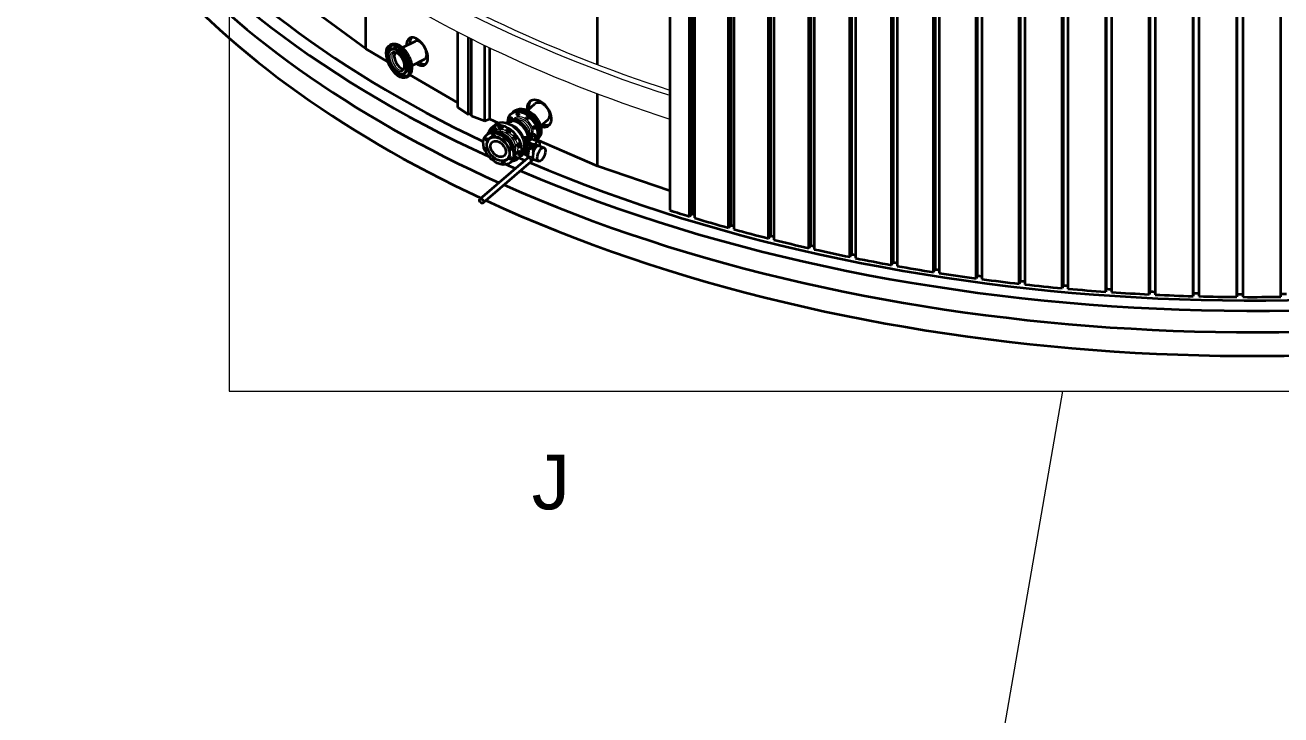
# Model space of a CAD drawing. Header units: millimetres. Extents: x 0 to 42050, y 0 to 29700.
# Drawn here: x 23167 to 26612, y 7529 to 9422 of the extents above; entities that cross this region are included whole.
import ezdxf

# ---------------------------------------------------------------- set-up
doc = ezdxf.new("R2010")
doc.units = ezdxf.units.MM
doc.header["$LTSCALE"] = 50
doc.layers.get('0').update_dxf_attribs({"lineweight": 18})
for name, color, linetype, lineweight in [('Detail Boundary', 7, 'Continuous', 18), ('Visible', 7, 'Continuous', 35), ('Visible Narrow', 7, 'Continuous', 18)]:
    doc.layers.add(name, color=color, linetype=linetype, lineweight=lineweight)
doc.layers.add('P_Cable Ducts (CD)', color=30, linetype='Continuous', lineweight=18, true_color=0xff7f00)
doc.styles.add('Title', font='arial.ttf')

# ---------------------------------------------------------------- blocks, each defined once
blk = doc.blocks.new('2dDetail0')
at = {"layer": 'Detail Boundary', "flags": 128}
blk.add_lwpolyline([(474.534, 168.353), (574.626, 168.353), (574.626, 218.095), (474.534, 218.095), (474.534, 168.353)], dxfattribs=at)
at = {"layer": 'Detail Boundary', "insert": (491.141, 161.828), "char_height": 3, "attachment_point": 7, "style": 'Title'}
blk.add_mtext('J', dxfattribs=at)
blk = doc.blocks.new('2dTransSymbol1')
at = {"layer": 'Detail Boundary'}
blk.add_line((520.266, 168.353), (515.035, 138.197), dxfattribs=at)

msp = doc.modelspace()

# ---------------------------------------------------------------- linework, layer by layer
at = {"layer": 'P_Cable Ducts (CD)', "color": 9, "true_color": 0xc0c0c0}
for centre, major_axis, end_param in [((26536.67, 10883.48), (3281.2, 0), 4.2027737), ((26536.67, 10883.48), (3260, 0), 4.1991357), ((26536.67, 10818.16), (3281.2, 0), 4.2027737)]:
    msp.add_ellipse(centre, major_axis=major_axis, ratio=0.5773503, start_param=3.8397244, end_param=end_param, dxfattribs=at)
at = {"layer": 'Visible', "color": 9, "true_color": 0xc0c0c0}
for p, q in [((24996.08, 10820.16), (24996.08, 8904.65)), ((24989.57, 8897.5), (24989.57, 10813)), ((25003.74, 10808.71), (25003.74, 8893.2)), ((25103.06, 10788.97), (25103.06, 8873.47)), ((25097.01, 8866.18), (25097.01, 10781.68)), ((25111.44, 10777.69), (25111.44, 8862.19)), ((25206.34, 8837.13), (25206.34, 10752.64)), ((25211.93, 10760.05), (25211.93, 8844.55)), ((25221.01, 10748.95), (25221.01, 8833.45)), ((25317.43, 8810.4), (25317.43, 10725.9)), ((25322.55, 10733.42), (25322.55, 8817.92)), ((25332.33, 10722.52), (25332.33, 8807.02)), ((25430.13, 8786.01), (25430.13, 10701.51)), ((25434.78, 10709.14), (25434.78, 8793.64)), ((25445.23, 10698.45), (25445.23, 8782.95)), ((25548.45, 10687.22), (25548.45, 8771.72)), ((25544.29, 8764.01), (25544.29, 10679.51)), ((25559.57, 10676.76), (25559.57, 8761.26)), ((25659.76, 8744.41), (25659.76, 10659.91)), ((25663.43, 10667.71), (25663.43, 8752.2)), ((25675.2, 10657.48), (25675.2, 8741.98)), ((25779.56, 10650.61), (25779.56, 8735.11)), ((25776.38, 8727.24), (25776.38, 10642.74)), ((25791.96, 10640.64), (25791.96, 8725.14)), ((25894.01, 8712.53), (25894.01, 10628.03)), ((25896.69, 10635.96), (25896.69, 8720.46)), ((25909.71, 10626.26), (25909.71, 8710.76)), ((26012.48, 8700.29), (26012.48, 10615.79)), ((26014.66, 10623.78), (26014.66, 8708.28)), ((26028.29, 10614.35), (26028.29, 8698.85)), ((26133.33, 10614.07), (26133.33, 8698.57)), ((26131.65, 8690.55), (26131.65, 10606.05)), ((26147.53, 10604.94), (26147.53, 8689.44)), ((26251.35, 8683.31), (26251.35, 10598.81)), ((26252.52, 10606.87), (26252.52, 8691.37)), ((26267.29, 10598.04), (26267.29, 8682.54)), ((26371.42, 8678.59), (26371.42, 10594.09)), ((26372.09, 10602.16), (26372.09, 8686.66)), ((26387.41, 10593.65), (26387.41, 8678.15)), ((26491.72, 8676.38), (26491.72, 10591.88)), ((26491.87, 10599.97), (26491.87, 8684.46)), ((26507.72, 10591.78), (26507.72, 8676.28)), ((26612.07, 8676.7), (26612.07, 10592.2)), ((24737.79, 9313.81), (24737.79, 9897.1)), ((24935.97, 9828.68), (24935.97, 8914.2)), ((24102.15, 9356.92), (24102.15, 9548.08)), ((24102.15, 9356.92), (23914, 9496.11)), ((24354.54, 9196.01), (24354.54, 9403.41)), ((24383.8, 9176.74), (24383.8, 9388.55)), ((24391.62, 9172.78), (24391.62, 9384.63)), ((24162.6, 9321.44), (24102.15, 9356.92)), ((24428.52, 9158.55), (24428.52, 9366.5)), ((24441.99, 9163.91), (24441.99, 9360.02)), ((24354.54, 9208.78), (24222.88, 9286.06)), ((24737.79, 9035.08), (24737.79, 9233.83)), ((24383.8, 9176.74), (24354.54, 9196.01)), ((24391.62, 9180.02), (24383.8, 9176.74)), ((24428.52, 9158.55), (24391.62, 9172.78)), ((24441.99, 9163.91), (24428.52, 9158.55)), ((24465.64, 9153.61), (24441.99, 9163.91)), ((24737.79, 9035.08), (24570.86, 9107.78)), ((24935.97, 8967.77), (24737.79, 9035.08)), ((24996.08, 8904.65), (24989.57, 8897.5)), ((25103.06, 8873.47), (25097.01, 8866.18)), ((25211.93, 8844.55), (25206.34, 8837.13)), ((25322.55, 8817.92), (25317.43, 8810.4)), ((25434.78, 8793.64), (25430.13, 8786.01)), ((25548.45, 8771.72), (25544.29, 8764.01)), ((25663.43, 8752.2), (25659.76, 8744.41)), ((25779.56, 8735.11), (25776.38, 8727.24)), ((25896.69, 8720.46), (25894.01, 8712.53)), ((26014.66, 8708.28), (26012.48, 8700.29)), ((26133.33, 8698.57), (26131.65, 8690.55)), ((26252.52, 8691.37), (26251.35, 8683.31)), ((26372.09, 8686.66), (26371.42, 8678.59)), ((26491.87, 8684.46), (26491.72, 8676.38))]:
    msp.add_line(p, q, dxfattribs=at)
at = {"layer": 'Visible'}
for p, q in [((24202.48, 9360.57), (24237.93, 9378.52)), ((24168.42, 9368.05), (24170.83, 9369.27)), ((24171.32, 9355.62), (24172.22, 9356.08)), ((24227.72, 9310.71), (24263.18, 9328.67)), ((24205.29, 9288.53), (24206.19, 9288.99)), ((24213.59, 9278.84), (24216, 9280.05)), ((24545.1, 9188.47), (24565.45, 9206.05)), ((24503.91, 9182.03), (24499.69, 9178.39)), ((24506.58, 9184.34), (24508.36, 9185.87)), ((24455.55, 9148.17), (24446.88, 9140.68)), ((24449.93, 9142.16), (24447.89, 9140.4)), ((24447.89, 9140.4), (24451.88, 9141.12)), ((24447.89, 9135.87), (24447.89, 9140.4)), ((24451.88, 9132.07), (24447.89, 9135.87)), ((24449.93, 9142.16), (24453.92, 9142.89)), ((24453.92, 9142.89), (24451.88, 9141.12)), ((24451.88, 9141.12), (24455.87, 9137.32)), ((24455.87, 9132.79), (24451.88, 9132.07)), ((24453.92, 9142.89), (24457.91, 9139.09)), ((24457.91, 9139.09), (24455.87, 9137.32)), ((24455.87, 9137.32), (24455.87, 9132.79)), ((24457.91, 9134.56), (24455.87, 9132.79)), ((24457.91, 9139.09), (24457.91, 9134.56)), ((24465.91, 9141.75), (24468.21, 9144.78)), ((24465.91, 9141.75), (24468.21, 9136.94)), ((24470.25, 9146.55), (24468.21, 9144.78)), ((24468.21, 9144.78), (24472.82, 9143)), ((24472.82, 9135.16), (24468.21, 9136.94)), ((24470.25, 9146.55), (24474.86, 9144.77)), ((24474.86, 9144.77), (24472.82, 9143)), ((24472.82, 9143), (24475.12, 9138.19)), ((24475.12, 9138.19), (24472.82, 9135.16)), ((24474.86, 9136.93), (24472.82, 9135.16)), ((24474.86, 9144.77), (24477.17, 9139.96)), ((24477.17, 9139.96), (24474.86, 9136.93)), ((24477.17, 9139.96), (24475.12, 9138.19)), ((24490.09, 9137.24), (24488.04, 9135.47)), ((24488.04, 9135.47), (24492.03, 9136.2)), ((24488.04, 9130.95), (24488.04, 9135.47)), ((24488.04, 9130.95), (24492.03, 9127.15)), ((24490.09, 9137.24), (24494.08, 9137.96)), ((24494.08, 9137.96), (24492.03, 9136.2)), ((24492.03, 9136.2), (24496.03, 9132.39)), ((24494.08, 9137.96), (24498.07, 9134.16)), ((24498.07, 9134.16), (24496.03, 9132.39)), ((24496.03, 9132.39), (24496.03, 9127.87)), ((24498.07, 9129.64), (24496.03, 9127.87)), ((24498.07, 9134.16), (24498.07, 9129.64)), ((24581.63, 9146.19), (24601.98, 9163.77)), ((24433.03, 9120.78), (24437.25, 9124.43)), ((24434.28, 9097.36), (24434.38, 9098.21)), ((24436.51, 9124.22), (24438.81, 9127.25)), ((24436.66, 9123.91), (24436.51, 9124.22)), ((24440.86, 9129.02), (24438.81, 9127.25)), ((24438.81, 9127.25), (24440.32, 9126.67)), ((24440.86, 9129.02), (24443.13, 9128.14)), ((24496.03, 9127.87), (24492.03, 9127.15)), ((24508.37, 9118.72), (24506.06, 9115.69)), ((24506.06, 9115.69), (24508.37, 9110.89)), ((24510.41, 9120.49), (24508.37, 9118.72)), ((24508.37, 9118.72), (24512.98, 9116.95)), ((24512.98, 9109.11), (24508.37, 9110.89)), ((24510.41, 9120.49), (24515.02, 9118.71)), ((24515.02, 9118.71), (24512.98, 9116.95)), ((24512.98, 9116.95), (24515.28, 9112.14)), ((24515.28, 9112.14), (24512.98, 9109.11)), ((24515.02, 9110.87), (24512.98, 9109.11)), ((24515.02, 9118.71), (24517.32, 9113.9)), ((24517.32, 9113.9), (24515.02, 9110.87)), ((24517.32, 9113.9), (24515.28, 9112.14)), ((24519.48, 9097.03), (24517.44, 9095.27)), ((24521.43, 9095.99), (24517.44, 9095.27)), ((24517.44, 9095.27), (24517.44, 9090.74)), ((24519.48, 9097.03), (24523.48, 9097.76)), ((24523.48, 9097.76), (24521.43, 9095.99)), ((24521.43, 9095.99), (24525.42, 9092.19)), ((24523.48, 9097.76), (24527.47, 9093.95)), ((24540.84, 9115.06), (24548.6, 9112.06)), ((24543.38, 9095.88), (24561.01, 9089.08)), ((24545.69, 9101.85), (24563.53, 9094.97)), ((24559.55, 9109.34), (24576.18, 9102.93)), ((24564.44, 9097.09), (24560.51, 9087.92)), ((24565.21, 9121.71), (24560.72, 9123.45)), ((24566.1, 9096.44), (24562.17, 9087.28)), ((24564.44, 9097.09), (24566.1, 9096.44)), ((24574.59, 9091.31), (24566.1, 9096.44)), ((24569.3, 9106.37), (24568.67, 9105.82)), ((24571.96, 9108.67), (24573.74, 9110.21)), ((24510.12, 9060.61), (24510.67, 9060.71)), ((24510.52, 9062.08), (24512.72, 9062.47)), ((24512.72, 9062.47), (24510.67, 9060.71)), ((24514.66, 9056.9), (24510.67, 9060.71)), ((24512.72, 9062.47), (24516.71, 9058.67)), ((24516.82, 9072.11), (24519.13, 9075.14)), ((24516.82, 9072.11), (24519.13, 9067.3)), ((24521.43, 9086.94), (24517.44, 9090.74)), ((24521.17, 9076.91), (24519.13, 9075.14)), ((24523.74, 9073.36), (24519.13, 9075.14)), ((24523.74, 9065.52), (24519.13, 9067.3)), ((24528.78, 9063.43), (24520.11, 9055.94)), ((24521.17, 9076.91), (24525.78, 9075.13)), ((24525.42, 9087.66), (24521.43, 9086.94)), ((24525.78, 9075.13), (24523.74, 9073.36)), ((24523.74, 9073.36), (24526.04, 9068.55)), ((24526.04, 9068.55), (24523.74, 9065.52)), ((24525.78, 9067.29), (24523.74, 9065.52)), ((24527.47, 9093.95), (24525.42, 9092.19)), ((24525.42, 9092.19), (24525.42, 9087.66)), ((24527.47, 9089.43), (24525.42, 9087.66)), ((24525.78, 9075.13), (24528.08, 9070.32)), ((24528.08, 9070.32), (24525.78, 9067.29)), ((24528.08, 9070.32), (24526.04, 9068.55)), ((24527.47, 9093.95), (24527.47, 9089.43)), ((24541.66, 9065.24), (24537.17, 9066.98)), ((24547.8, 9076.95), (24545.57, 9057.25)), ((24547.32, 9077.62), (24547.87, 9077.4)), ((24547.8, 9076.95), (24547.8, 9076.95)), ((24547.88, 9077.4), (24547.88, 9077.4)), ((24552.19, 9088.55), (24553.74, 9090.71)), ((24554.08, 9090.58), (24553.74, 9090.71)), ((24560.58, 9088.08), (24554.08, 9090.58)), ((24560.79, 9070.77), (24559.02, 9055.15)), ((24560.18, 9085.47), (24559.5, 9085.73)), ((24560.51, 9087.92), (24566.3, 9084.41)), ((24560.51, 9087.92), (24562.17, 9087.28)), ((24561.74, 9079.19), (24561.18, 9074.26)), ((24562.17, 9087.28), (24566.48, 9084.67)), ((24577.42, 9091.18), (24590.56, 9086.11)), ((24545.59, 9057.27), (24415.15, 8944.55)), ((24554.48, 9046.98), (24424.04, 8934.26)), ((24475.42, 9049.75), (24476.28, 9049.72)), ((24498.41, 9045.11), (24502.63, 9048.76)), ((24510.67, 9051.65), (24507.53, 9054.65)), ((24514.66, 9052.38), (24510.67, 9051.65)), ((24516.71, 9058.67), (24514.66, 9056.9)), ((24514.66, 9056.9), (24514.66, 9052.38)), ((24516.71, 9054.14), (24514.66, 9052.38)), ((24516.71, 9058.67), (24516.71, 9054.14)), ((24563, 9053.78), (24576.14, 9048.71))]:
    msp.add_line(p, q, dxfattribs=at)
at = {"layer": 'Visible', "color": 9, "true_color": 0xc0c0c0}
for centre, major_axis, ratio, start_param, end_param in [((26536.67, 10583.01), (-3368, 0), 0.5773503, 6.1038736, 7.1817774), ((26536.67, 10583.01), (3368, 0), 0.5773503, 4.0728322, 6.4624967), ((26536.67, 10589.54), (-3330.76, 0), 0.5773503, 6.1828266, 7.1670169), ((26536.67, 10589.54), (3330.76, 0), 0.5773503, 4.0741561, 6.3835435), ((26536.67, 10524.23), (-3368, 0), 0.5773503, 0, 0.9092669), ((26536.67, 10524.23), (-3368, 0), 0.5773503, 0, 0.9092669), ((26536.67, 10524.23), (3368, 0), 0.5773503, 4.0560073, 6.2831853), ((26536.67, 10524.23), (3368, 0), 0.5773503, 4.0560073, 6.2831853), ((26536.67, 10458.91), (-3368, 0), 0.5773503, 0, 0.8905422), ((26536.67, 10458.91), (3368, 0), 0.5773503, 4.0372903, 6.2831853), ((24242.63, 9349.58), (-20.81, 36.52), 0.572595, 2.2704064, 7.0979664), ((24577.86, 9179.85), (-25.61, 33.34), 0.6516697, 2.4037874, 7.1522362), ((26536.67, 10583.01), (3368, 0), 0.5773503, 4.0583446, 4.0676898), ((26536.67, 10589.54), (3330.76, 0), 0.5773503, 4.0629709, 4.0689565), ((26536.67, 10589.54), (3314, 0), 0.5773503, 4.2082964, 4.2266774), ((26536.67, 10589.54), (3300, 0), 0.5773503, 4.2266671, 4.2292907), ((26536.67, 10589.54), (3314, 0), 0.5773503, 4.2315054, 4.2629964), ((26536.67, 10589.54), (3300, 0), 0.5773503, 4.2629861, 4.2658024), ((26536.67, 10589.54), (3314, 0), 0.5773503, 4.2678244, 4.2993154), ((26536.67, 10589.54), (3300, 0), 0.5773503, 4.2993051, 4.3023076), ((26536.67, 10589.54), (3314, 0), 0.5773503, 4.3041434, 4.3356343), ((26536.67, 10589.54), (3300, 0), 0.5773503, 4.3356241, 4.3388069), ((26536.67, 10589.54), (3314, 0), 0.5773503, 4.3404624, 4.3719533), ((26536.67, 10589.54), (3300, 0), 0.5773503, 4.3719431, 4.3753012), ((26536.67, 10589.54), (3314, 0), 0.5773503, 4.3767813, 4.4082723), ((26536.67, 10589.54), (3300, 0), 0.5773503, 4.4082621, 4.411791), ((26536.67, 10589.54), (3314, 0), 0.5773503, 4.4131003, 4.4445913), ((26536.67, 10589.54), (3300, 0), 0.5773503, 4.4445811, 4.4482771), ((26536.67, 10589.54), (3314, 0), 0.5773503, 4.4494193, 4.4809103), ((26536.67, 10589.54), (3300, 0), 0.5773503, 4.4809001, 4.4847598), ((26536.67, 10589.54), (3314, 0), 0.5773503, 4.4857383, 4.5172293), ((26536.67, 10589.54), (3300, 0), 0.5773503, 4.5172191, 4.5212399), ((26536.67, 10589.54), (3314, 0), 0.5773503, 4.5220573, 4.5535483), ((26536.67, 10589.54), (3300, 0), 0.5773503, 4.553538, 4.5577177), ((26536.67, 10589.54), (3314, 0), 0.5773503, 4.5583763, 4.5898673), ((26536.67, 10589.54), (3300, 0), 0.5773503, 4.589857, 4.5941936), ((26536.67, 10589.54), (3314, 0), 0.5773503, 4.5946953, 4.6261863), ((26536.67, 10589.54), (3300, 0), 0.5773503, 4.626176, 4.6306683), ((26536.67, 10589.54), (3314, 0), 0.5773503, 4.6310143, 4.6625053), ((26536.67, 10589.54), (3300, 0), 0.5773503, 4.662495, 4.667142), ((26536.67, 10589.54), (3300, 0), 0.5773503, 4.698814, 4.7036152), ((26536.67, 10589.54), (3300, 0), 0.5773503, 4.7352398, 4.7399815), ((26536.67, 10589.54), (3314, 0), 0.5773503, 4.6673333, 4.6988242), ((26536.67, 10589.54), (3314, 0), 0.5773503, 4.7036523, 4.7351432)]:
    msp.add_ellipse(centre, major_axis=major_axis, ratio=ratio, start_param=start_param, end_param=end_param, dxfattribs=at)
at = {"layer": 'Visible'}
for centre, major_axis, ratio in [((24191.01, 9323.44), (22.59, -44.61), 0.5383471), ((24191.01, 9323.44), (21.5, -42.47), 0.5383471), ((24188.3, 9322.07), (-16.98, 33.55), 0.5383471), ((24500.12, 9166.12), (-2.35, 2.72), 0.6789072), ((24519.02, 9177.39), (2.35, -2.72), 0.6789072), ((24545.75, 9167.08), (2.35, -2.72), 0.6789072), ((24465.72, 9082.95), (-32.69, 37.83), 0.6789072), ((24564.65, 9141.23), (2.35, -2.72), 0.6789072), ((24433.45, 9108.52), (-2.35, 2.72), 0.6789072), ((24465.05, 9082.37), (24.32, -28.15), 0.6789072), ((24465.05, 9082.37), (16.35, -18.92), 0.6789072), ((24452.35, 9119.78), (-2.35, 2.72), 0.6789072), ((24479.08, 9109.47), (-2.35, 2.72), 0.6789072), ((24433.45, 9082.27), (2.35, -2.72), 0.6789072), ((24497.98, 9083.62), (-2.35, 2.72), 0.6789072), ((24497.98, 9057.38), (2.35, -2.72), 0.6789072), ((24583.35, 9067.41), (-7.21, -18.7), 0.4535987), ((24479.08, 9046.11), (2.35, -2.72), 0.6789072), ((24419.59, 8939.4), (-4.45, 5.15), 0.6789072)]:
    msp.add_ellipse(centre, major_axis=major_axis, ratio=ratio, dxfattribs=at)
for centre, major_axis, ratio, start_param, end_param in [((24250.56, 9353.59), (-18.97, 37.47), 0.5383471, 0.2209985, 0.8429837), ((24250.56, 9353.59), (-12.62, 24.93), 0.5383471, 3.1415927, 6.2831853), ((24169.64, 9355.54), (-1.58, 3.12), 0.5383471, 0.8569795, 1.9198635), ((24169.64, 9355.54), (-1.58, 3.12), 0.5383471, 4.5133468, 6.2729165), ((24171.44, 9356.46), (1.58, -3.12), 0.5383471, 3.9985721, 4.9359188), ((24189.2, 9322.53), (-16.98, 33.55), 0.5383471, 3.1415927, 6.2831853), ((24197.63, 9326.79), (12.15, -24), 0.5383471, 3.434678, 5.9900999), ((24184.62, 9364.24), (1.58, -3.12), 0.5383471, 3.6776252, 7.8050799), ((24186.43, 9365.15), (1.58, -3.12), 0.5383471, 4.2226024, 5.7166579), ((24205.82, 9350.28), (-1.58, 3.12), 0.5383471, 1.1805184, 2.6639574), ((24220.8, 9321.86), (-1.58, 3.12), 0.5383471, 0.600579, 1.9404751), ((24250.56, 9353.59), (18.97, -37.47), 0.5383471, 5.4402016, 6.1216863), ((24205.82, 9286.92), (-1.58, 3.12), 0.5383471, 1.018477, 2.3459257), ((24207.62, 9287.83), (1.58, -3.12), 0.5383471, 4.212594, 5.4875183), ((24205.82, 9286.92), (1.58, -3.12), 0.5383471, 0.0715813, 2.072809), ((24220.8, 9295.61), (-1.58, 3.12), 0.5383471, 4.962441, 8.7976437), ((24222.61, 9296.52), (1.58, -3.12), 0.5383471, 3.7081201, 5.0760164), ((24583.72, 9184.91), (-27.46, 31.78), 0.6789072, 0.113886, 0.8429837), ((24583.72, 9184.91), (-18.27, 21.14), 0.6789072, 3.1415927, 6.2831853), ((24532.38, 9140.55), (-32.69, 37.83), 0.6789072, 3.274849, 6.9583872), ((24536.61, 9144.2), (-32.69, 37.83), 0.6789072, 3.1415927, 6.2831853), ((24539.27, 9146.51), (-32.69, 37.83), 0.6789072, 3.0896583, 6.3351197), ((24539.27, 9146.51), (31.12, -36.02), 0.6789072, 0.4328467, 2.708746), ((24547.66, 9181.06), (-2.29, 2.65), 0.6789072, 0.4214618, 1.0739904), ((24548.99, 9182.21), (2.29, -2.65), 0.6789072, 4.2474285, 5.9033226), ((24547.66, 9181.06), (2.29, -2.65), 0.6789072, 6.025016, 6.7645224), ((24469.94, 9086.59), (-32.69, 37.83), 0.6789072, 3.1415927, 6.2831853), ((24483.5, 9098.31), (36.61, -42.37), 0.6789072, 5.8155212, 9.8540813), ((24492.16, 9105.8), (-36.61, 42.37), 0.6789072, 4.1042234, 6.2831853), ((24570.52, 9158.65), (-2.29, 2.65), 0.6789072, 6.1576455, 7.075644), ((24571.86, 9159.8), (2.29, -2.65), 0.6789072, 3.8599879, 5.1146578), ((24570.52, 9158.65), (2.29, -2.65), 0.6789072, 5.0624853, 5.9343876), ((24576.91, 9130.7), (2.29, -2.65), 0.6789072, 1.5086955, 1.8878063), ((24583.72, 9184.91), (27.46, -31.78), 0.6789072, 5.4402016, 6.1196214), ((24465.72, 9082.95), (24.78, -28.67), 0.6789072, 5.7200355, 9.9879278), ((24540.05, 9100.6), (2.88, 7.46), 0.4535987, 0.3320758, 2.648186), ((24544.54, 9098.87), (2.88, 7.46), 0.4535987, 0.3320758, 2.648186), ((24548.95, 9141.75), (-12.96, -33.59), 0.4535987, 0.3320758, 1.0773897), ((24544.54, 9098.87), (-1.15, -2.99), 0.4535987, 3.1415927, 6.2831853), ((24553.44, 9093.48), (-6.12, -15.86), 0.4535987, 4.7933272, 6.2831853), ((24553.44, 9140.02), (-12.96, -33.59), 0.4535987, 0.3320758, 1.0773897), ((24553.44, 9093.48), (6.12, 15.86), 0.4535987, 0, 1.2706911), ((24557.85, 9115.98), (2.88, 7.46), 0.4535987, 0, 1.0773897), ((24562.34, 9114.25), (2.88, 7.46), 0.4535987, 5.0444648, 7.360575), ((24585.1, 9120.84), (-12.96, -33.59), 0.4535987, 5.0444648, 5.2989607), ((24564.65, 9114.98), (2.35, -2.72), 0.6789072, 5.7712688, 7.7882165), ((24570.07, 9087.06), (6.12, 15.86), 0.4535987, 5.1037261, 7.4097805), ((24578.24, 9131.85), (2.29, -2.65), 0.6789072, 5.3550847, 5.5631608), ((24576.91, 9130.7), (2.29, -2.65), 0.6789072, 5.830394, 6.0365608), ((24492.16, 9105.8), (36.61, -42.37), 0.6789072, 0, 0.3164566), ((24540.05, 9074.44), (-2.88, -7.46), 0.4535987, 5.0444648, 6.2831853), ((24517.28, 9067.85), (-12.96, -33.59), 0.4535987, 1.9028722, 2.648186), ((24544.54, 9072.71), (-2.88, -7.46), 0.4535987, 5.0444648, 7.360575), ((24521.77, 9066.12), (12.96, 33.59), 0.4535987, 5.0444648, 5.7897787), ((24553.44, 9046.94), (-12.96, -33.59), 0.4535987, 4.1786628, 4.2189823), ((24554.6, 9076.54), (6.76, -0.77), 0.8147502, 2.384776, 2.4730536), ((24553.37, 9065.72), (0.57, 18.16), 0.3665778, 5.7937273, 6.8772651), ((24554.6, 9076.54), (6.76, -0.77), 0.8147502, 1.2082317, 1.3012292), ((24554.6, 9076.54), (6.76, -0.77), 0.8147502, 1.1477084, 1.2082317), ((24554.22, 9073.2), (6.94, 8.19), 0.3639181, 5.7855166, 6.933225), ((24560.18, 9085.12), (0.243, -0.331), 0.6854637, 0.9323229, 2.3210297), ((24570.21, 9072.48), (-7.21, -18.7), 0.4535987, 4.1881812, 4.8562307), ((24570.07, 9087.06), (-6.12, -15.86), 0.4535987, 4.8857254, 4.8955768), ((24570.21, 9072.48), (7.21, 18.7), 0.4535987, 0.3007365, 1.0465886), ((24570.21, 9072.48), (7.21, 18.7), 0.4535987, 0, 0.3007365), ((24452.35, 9056.42), (2.35, -2.72), 0.6789072, 2.00896, 7.9794733), ((24550.03, 9052.12), (-4.45, 5.15), 0.6789072, 5.378265, 6.2831853), ((24550.03, 9052.12), (4.45, -5.15), 0.6789072, 0, 2.2366723), ((24552.26, 9055.92), (6.76, -0.77), 0.8147502, 6.2831672, 6.2831853), ((24570.21, 9072.48), (-7.21, -18.7), 0.4535987, 5.6768685, 6.2831853)]:
    msp.add_ellipse(centre, major_axis=major_axis, ratio=ratio, start_param=start_param, end_param=end_param, dxfattribs=at)
for points, knots in [([(24170.83, 9369.27), (24173.42, 9370.58), (24176.32, 9371.24), (24182.56, 9371.28), (24185.91, 9370.55), (24192.98, 9367.69), (24196.71, 9365.38), (24203.93, 9359.47), (24207.42, 9355.83), (24213.78, 9347.68), (24216.65, 9343.17), (24221.52, 9333.73), (24223.53, 9328.8), (24226.51, 9318.93), (24227.48, 9314), (24228.22, 9304.54), (24227.99, 9300.02), (24226.18, 9291.89), (24224.62, 9288.25), (24220.58, 9283.1), (24218.44, 9281.29), (24216, 9280.05)], [4.7430452, 4.7430452, 4.7430452, 4.7430452, 5.0050125, 5.0050125, 5.2951075, 5.2951075, 5.6265196, 5.6265196, 5.9649216, 5.9649216, 6.2993557, 6.2993557, 6.632031, 6.632031, 6.9661729, 6.9661729, 7.3042295, 7.3042295, 7.6376051, 7.6376051, 7.8846379, 7.8846379, 7.8846379, 7.8846379]), ([(24167.33, 9356.94), (24167.33, 9357.06), (24167.33, 9357.17), (24167.34, 9357.41), (24167.35, 9357.55), (24167.39, 9357.74), (24167.41, 9357.81), (24167.44, 9357.9), (24167.45, 9357.93), (24167.47, 9357.98), (24167.47, 9358), (24167.49, 9358.03), (24167.49, 9358.04), (24167.51, 9358.07), (24167.51, 9358.09), (24167.54, 9358.13), (24167.55, 9358.16), (24167.63, 9358.3), (24167.71, 9358.41), (24167.89, 9358.57), (24167.98, 9358.63), (24168.07, 9358.67)], [-0.9276785, -0.9276785, -0.9276785, -0.9276785, -0.82505173, -0.82505173, -0.68940699, -0.68940699, -0.61368693, -0.61368693, -0.57712276, -0.57712276, -0.55661523, -0.55661523, -0.53915907, -0.53915907, -0.51821587, -0.51821587, -0.47965949, -0.47965949, -0.31764141, -0.31764141, -0.17010401, -0.17010401, -0.17010401, -0.17010401]), ([(24169.2, 9358.64), (24169.18, 9358.57), (24169.17, 9358.51), (24169.14, 9358.26), (24169.13, 9358.06), (24169.13, 9357.86)], [-1.82872671, -1.82872671, -1.82872671, -1.82872671, -1.75433311, -1.75433311, -1.56067003, -1.56067003, -1.56067003, -1.56067003]), ([(24178.56, 9347.29), (24179.96, 9348), (24181.75, 9348.18), (24185.6, 9347.1), (24187.32, 9346.29), (24190.84, 9343.93), (24192.64, 9342.4), (24196.13, 9338.73), (24197.83, 9336.58), (24200.94, 9331.86), (24202.34, 9329.29), (24204.67, 9324.01), (24205.6, 9321.3), (24206.89, 9316.08), (24207.25, 9313.55), (24207.42, 9309), (24207.23, 9306.95), (24206.4, 9303.55), (24205.78, 9302.19), (24204.39, 9300.31), (24203.67, 9299.7), (24202.86, 9299.29)], [0.8141102, 0.8141102, 0.8141102, 0.8141102, 1.2735348, 1.2735348, 1.5776188, 1.5776188, 1.8748328, 1.8748328, 2.1772025, 2.1772025, 2.4831584, 2.4831584, 2.7896668, 2.7896668, 3.0936182, 3.0936182, 3.392411, 3.392411, 3.6903571, 3.6903571, 3.9557028, 3.9557028, 3.9557028, 3.9557028]), ([(24207.51, 9283.86), (24207.42, 9283.8), (24207.32, 9283.75), (24206.99, 9283.66), (24206.76, 9283.66), (24206.25, 9283.79), (24206, 9283.93), (24205.74, 9284.11), (24205.73, 9284.12), (24205.72, 9284.12)], [-1.80803519, -1.80803519, -1.80803519, -1.80803519, -1.67346406, -1.67346406, -1.42887256, -1.42887256, -1.16119699, -1.16119699, -1.15416074, -1.15416074, -1.15416074, -1.15416074]), ([(24207.53, 9285.04), (24207.62, 9284.97), (24207.71, 9284.91), (24207.89, 9284.81), (24207.97, 9284.77), (24208.05, 9284.74)], [-3.61969905, -3.61969905, -3.61969905, -3.61969905, -3.48259137, -3.48259137, -3.35993831, -3.35993831, -3.35993831, -3.35993831]), ([(24508.36, 9185.87), (24511.11, 9188.25), (24514.38, 9190.03), (24521.64, 9192.28), (24525.65, 9192.69), (24534.17, 9192.11), (24538.69, 9191.04), (24547.71, 9187.48), (24552.2, 9184.97), (24560.65, 9178.77), (24564.61, 9175.09), (24571.59, 9166.94), (24574.61, 9162.48), (24579.43, 9153.19), (24581.22, 9148.36), (24583.35, 9138.78), (24583.69, 9134.04), (24582.79, 9125.21), (24581.58, 9121.11), (24578.08, 9114.73), (24576.1, 9112.25), (24573.74, 9110.21)], [4.0486352, 4.0486352, 4.0486352, 4.0486352, 4.3378786, 4.3378786, 4.6397189, 4.6397189, 4.9621809, 4.9621809, 5.2935418, 5.2935418, 5.6256984, 5.6256984, 5.9575351, 5.9575351, 6.2897064, 6.2897064, 6.6209337, 6.6209337, 6.942255, 6.942255, 7.1902279, 7.1902279, 7.1902279, 7.1902279]), ([(24484.16, 9153.93), (24484.52, 9154.08), (24484.87, 9154.23), (24487.35, 9155.24), (24489.47, 9155.9), (24493.64, 9156.89), (24495.68, 9157.2), (24499.61, 9157.56), (24501.51, 9157.59), (24503.32, 9157.52)], [5.58593901, 5.58593901, 5.58593901, 5.58593901, 5.60517354, 5.60517354, 5.71859925, 5.71859925, 5.83202496, 5.83202496, 5.94545067, 5.94545067, 5.94545067, 5.94545067]), ([(24527.42, 9155.98), (24525.34, 9157.2), (24523.18, 9158.25), (24518.73, 9159.89), (24516.44, 9160.49), (24511.79, 9161.18), (24509.43, 9161.26), (24504.73, 9160.78), (24502.4, 9160.22), (24498.83, 9158.75), (24497.52, 9158.06), (24496.29, 9157.24)], [6.0775637, 6.0775637, 6.0775637, 6.0775637, 6.2996607, 6.2996607, 6.5217576, 6.5217576, 6.7438546, 6.7438546, 6.9659515, 6.9659515, 7.1017337, 7.1017337, 7.1017337, 7.1017337]), ([(24548.9, 9112.32), (24548.92, 9112.4), (24548.94, 9112.48), (24549.54, 9114.84), (24549.8, 9117.19), (24549.8, 9121.89), (24549.54, 9124.24), (24548.55, 9128.88), (24547.84, 9131.17), (24546.93, 9133.4)], [4.48318659, 4.48318659, 4.48318659, 4.48318659, 4.49064975, 4.49064975, 4.7127467, 4.7127467, 4.93484366, 4.93484366, 5.15694062, 5.15694062, 5.15694062, 5.15694062]), ([(24533.31, 9111.33), (24533.37, 9111.41), (24533.43, 9111.49), (24533.99, 9112.25), (24534.52, 9112.83), (24535.07, 9113.3), (24535.22, 9113.43), (24535.37, 9113.55), (24535.52, 9113.67)], [-0.8303247, -0.8303247, -0.8303247, -0.8303247, -0.7419433, -0.7419433, 0, 0, 0, 0.1985398, 0.1985398, 0.1985398, 0.1985398]), ([(24535.52, 9113.67), (24536.08, 9114.09), (24536.63, 9114.43), (24538.24, 9115.2), (24539.24, 9115.39), (24540.38, 9115.21), (24540.61, 9115.15), (24540.84, 9115.06)], [-11.8823687, -11.8823687, -11.8823687, -11.8823687, -11.1477477, -11.1477477, -9.71082, -9.71082, -9.3266119, -9.3266119, -9.3266119, -9.3266119]), ([(24547.8, 9076.95), (24547.87, 9077.58), (24548.05, 9078.21), (24548.42, 9079.05), (24548.55, 9079.28), (24548.68, 9079.51)], [0, 0, 0, 0, 0.49581937, 0.49581937, 0.69845297, 0.69845297, 0.69845297, 0.69845297]), ([(24548.69, 9079.52), (24549.28, 9080.54), (24549.87, 9081.61), (24550.68, 9083.33), (24550.94, 9083.94), (24551.3, 9084.9), (24551.41, 9085.23), (24551.57, 9085.73), (24551.62, 9085.91), (24551.69, 9086.17), (24551.72, 9086.26), (24551.74, 9086.36), (24551.75, 9086.37), (24551.75, 9086.39), (24551.75, 9086.4), (24551.75, 9086.41), (24551.75, 9086.41), (24551.76, 9086.41), (24551.76, 9086.42), (24551.76, 9086.42), (24551.76, 9086.42), (24551.76, 9086.42), (24551.76, 9086.42), (24551.76, 9086.42), (24551.76, 9086.42), (24551.76, 9086.42)], [0.003092, 0.003092, 0.003092, 0.003092, 1.0052537, 1.0052537, 1.5276915, 1.5276915, 1.7968635, 1.7968635, 1.9345241, 1.9345241, 2.0046022, 2.0046022, 2.0140481, 2.0140481, 2.0185122, 2.0185122, 2.020823, 2.020823, 2.0220431, 2.0220431, 2.0226482, 2.0226482, 2.0232193, 2.0232193, 2.024144, 2.024144, 2.024144, 2.024144]), ([(24552.19, 9088.55), (24552.02, 9087.68), (24551.85, 9086.84), (24551.34, 9084.54), (24551.06, 9083.52), (24550.59, 9082.06), (24550.37, 9081.47), (24550.12, 9080.88)], [-2.3320465, -2.3320465, -2.3320465, -2.3320465, -1.914925, -1.914925, -1.0933017, -1.0933017, -0.5149437, -0.5149437, -0.5149437, -0.5149437]), ([(24551.71, 9086.22), (24551.67, 9086.08), (24551.79, 9086.56), (24551.83, 9086.75), (24551.83, 9086.77), (24551.84, 9086.79), (24551.84, 9086.8), (24551.84, 9086.8), (24551.84, 9086.81), (24551.84, 9086.81), (24551.84, 9086.81), (24551.84, 9086.81), (24551.84, 9086.81), (24551.84, 9086.81), (24551.84, 9086.81), (24551.84, 9086.81), (24551.84, 9086.81), (24551.84, 9086.81), (24551.84, 9086.81), (24551.84, 9086.81), (24551.84, 9086.81), (24551.84, 9086.81)], [2.09623475, 2.09623475, 2.09623475, 2.09623475, 2.22929785, 2.22929785, 2.24177079, 2.24177079, 2.24592844, 2.24592844, 2.24800726, 2.24800726, 2.24852696, 2.24852696, 2.24865689, 2.24865689, 2.24872185, 2.24872185, 2.24875433, 2.24875433, 2.24877057, 2.24877057, 2.24878072, 2.24878072, 2.24878072, 2.24878072]), ([(24557, 9081.65), (24557.64, 9082.69), (24558.26, 9083.7), (24559.49, 9085.73), (24559.5, 9085.73), (24559.5, 9085.73)], [-2.0161548, -2.0161548, -2.0161548, -2.0161548, 0, 0, 0.0013052, 0.0013052, 0.0013052, 0.0013052]), ([(24557.94, 9081.25), (24558.34, 9081.84), (24558.78, 9082.5), (24559.65, 9083.8), (24560.11, 9084.47), (24560.38, 9084.85), (24560.43, 9084.91), (24560.47, 9084.96), (24560.49, 9084.98), (24560.5, 9084.99), (24560.5, 9084.99), (24560.51, 9085), (24560.51, 9085), (24560.51, 9085), (24560.51, 9084.99), (24560.51, 9084.99), (24560.51, 9084.99), (24560.51, 9084.99), (24560.51, 9084.99), (24560.51, 9084.99)], [0, 0, 0, 0, 0.5762486, 0.5762486, 1.274564, 1.274564, 1.3979403, 1.3979403, 1.4413246, 1.4413246, 1.45416, 1.45416, 1.4591942, 1.4591942, 1.4625731, 1.4625731, 1.4644772, 1.4644772, 1.4664606, 1.4664606, 1.4664606, 1.4664606]), ([(24560.79, 9070.77), (24560.82, 9071.01), (24560.83, 9071.25), (24560.86, 9071.99), (24560.84, 9072.51), (24560.78, 9073.04)], [2.58998547, 2.58998547, 2.58998547, 2.58998547, 2.76699549, 2.76699549, 3.14973156, 3.14973156, 3.14973156, 3.14973156]), ([(24545.56, 9057.24), (24545.69, 9057.36), (24545.75, 9057.43), (24545.77, 9057.45), (24545.77, 9057.46), (24545.77, 9057.46)], [0.01581109, 0.01581109, 0.01581109, 0.01581109, 0.3566593, 0.3566593, 0.41169678, 0.41169678, 0.41169678, 0.41169678]), ([(24559.02, 9055.15), (24558.86, 9053.81), (24558.45, 9052.48), (24557.23, 9050.09), (24556.42, 9048.99), (24555.23, 9047.7), (24554.91, 9047.38), (24554.58, 9047.07)], [0, 0, 0, 0, 1.1466766, 1.1466766, 2.3140982, 2.3140982, 2.722642, 2.722642, 2.722642, 2.722642])]:
    msp.add_open_spline(points, degree=3, knots=knots, dxfattribs=at)
msp.add_open_spline([(24561.88, 9086.9), (24561.89, 9086.96), (24561.9, 9087.01), (24561.91, 9087.07)], degree=3, dxfattribs=at)
at = {"layer": 'Visible Narrow'}
for p, q in [((24546.15, 9106.35), (24541.66, 9108.08)), ((24560.72, 9118.94), (24556.23, 9120.67)), ((24540.4, 9092.91), (24535.91, 9094.65)), ((24540.4, 9071.51), (24535.91, 9073.24)), ((24560.18, 9085.47), (24557.58, 9081.42)), ((24561.5, 9087.32), (24560.18, 9085.47)), ((24560.51, 9084.99), (24561.88, 9086.9))]:
    msp.add_line(p, q, dxfattribs=at)
for centre, major_axis, ratio, start_param, end_param in [((24193.42, 9324.66), (-22.59, 44.61), 0.5383471, 3.1415927, 6.2831853), ((24193.42, 9324.66), (-21.5, 42.47), 0.5383471, 0.0526425, 1.2615782), ((24195.22, 9325.58), (-20.42, 40.33), 0.5383471, 0.4558958, 0.6979695), ((24195.22, 9325.58), (-20.42, 40.33), 0.5383471, 6.0980529, 6.6740002), ((24190.71, 9323.29), (12.15, -24), 0.5383471, 3.1415927, 6.2831853), ((24195.22, 9325.58), (-17.35, 34.26), 0.5383471, 2.9133379, 6.5114401), ((24193.42, 9324.66), (-16.26, 32.12), 0.5383471, 3.2064611, 6.2183169), ((24192.51, 9324.21), (-16.26, 32.12), 0.5383471, 3.2838692, 6.1409088), ((24193.42, 9324.66), (21.5, -42.47), 0.5383471, 5.0216071, 6.2305428), ((24195.22, 9325.58), (-20.42, 40.33), 0.5383471, 2.4436232, 2.7470094), ((24195.22, 9325.58), (20.42, -40.33), 0.5383471, 5.9536829, 6.4683177), ((24532.38, 9140.55), (-22.57, 26.12), 0.6789072, 3.5852124, 6.5908783), ((24541.05, 9148.04), (-32.69, 37.83), 0.6789072, 3.1415927, 6.2831853), ((24530.89, 9139.26), (-20.51, 23.73), 0.6789072, 3.0197649, 6.4050131), ((24527.42, 9136.27), (19.85, -22.97), 0.6789072, 0.1665233, 2.9750693), ((24542.38, 9149.19), (-29.55, 34.2), 0.6789072, 5.9364715, 5.9521652), ((24483.5, 9098.31), (-28.4, 32.86), 0.6789072, 5.7728073, 6.3191963), ((24482.19, 9097.18), (-24.7, 28.58), 0.6789072, 3.4251351, 5.9996428), ((24483.5, 9098.31), (-28.4, 32.86), 0.6789072, 5.2520749, 5.6444696), ((24501.66, 9114.01), (-28.51, 32.99), 0.6789072, 4.1729306, 5.6962855), ((24517.85, 9128), (-23.8, 27.54), 0.6789072, 3.6701625, 6.1645915), ((24516.51, 9126.84), (-23.8, 27.54), 0.6789072, 3.7269559, 6.0473718), ((24513.72, 9124.42), (24.68, -28.57), 0.6789072, 0.7015006, 2.5744641), ((24521.72, 9131.34), (-21.96, 25.41), 0.6789072, 4.2520774, 5.1727005), ((24480.09, 9095.36), (22.22, -25.71), 0.6789072, 0.7914281, 2.3501646), ((24483.5, 9098.31), (-28.4, 32.86), 0.6789072, 4.6805247, 5.0606095), ((24483.5, 9098.31), (-28.4, 32.86), 0.6789072, 4.1131309, 4.4829442), ((24542.38, 9149.19), (29.55, -34.2), 0.6789072, 0.3310202, 0.3467138), ((24483.5, 9098.31), (28.4, -32.86), 0.6789072, 6.2471743, 6.5593631), ((24483.5, 9098.31), (28.4, -32.86), 0.6789072, 0.3013105, 0.7920365), ((24552.26, 9055.92), (-6.76, 0.77), 0.8147502, 3.1415927, 6.171442), ((24560.18, 9085.12), (0.243, -0.331), 0.6854637, 0.7502334, 0.9323229)]:
    msp.add_ellipse(centre, major_axis=major_axis, ratio=ratio, start_param=start_param, end_param=end_param, dxfattribs=at)
msp.add_ellipse((24188.3, 9322.07), major_axis=(-13.6, 26.85), ratio=0.5383471, dxfattribs=at)
for points, knots in [([(24547.8, 9076.95), (24547.81, 9077), (24547.86, 9077.37), (24547.99, 9077.9), (24548.23, 9078.5), (24548.45, 9078.95), (24548.71, 9079.38), (24549.1, 9079.93), (24549.44, 9080.31), (24549.68, 9080.55), (24549.68, 9080.55), (24549.69, 9080.56)], [0.86507543, 0.86507543, 0.86507543, 0.86507543, 0.89168007, 1.04029341, 1.11460008, 1.18890675, 1.26321343, 1.3375201, 1.48613344, 1.48613344, 1.48766755, 1.48766755, 1.48766755, 1.48766755]), ([(24549.69, 9080.56), (24549.68, 9080.56), (24549.68, 9080.55), (24549.68, 9080.55), (24549.43, 9080.4), (24549.23, 9080.23), (24549.07, 9080.04), (24549.03, 9080.01), (24549, 9079.97), (24548.97, 9079.94), (24548.88, 9079.82), (24548.8, 9079.71), (24548.73, 9079.59), (24548.71, 9079.56), (24548.7, 9079.54), (24548.68, 9079.51)], [-1.48766755, -1.48766755, -1.48766755, -1.48766755, -1.48613344, -1.48613344, -1.48613344, -1.36153238, -1.36153238, -1.36153238, -1.3375201, -1.3375201, -1.3375201, -1.26321343, -1.26321343, -1.26321343, -1.24732061, -1.24732061, -1.24732061, -1.24732061])]:
    msp.add_open_spline(points, degree=3, knots=knots, dxfattribs=at)

# ---------------------------------------------------------------- block references
at = {"xscale": 50, "yscale": 50, "zscale": 50}
msp.add_blockref('2dTransSymbol1', (0, 0), dxfattribs=at)
at = {"layer": 'Detail Boundary', "xscale": 50, "yscale": 50, "zscale": 50}
msp.add_blockref('2dDetail0', (0, 0), dxfattribs=at)

doc.saveas('drawing.dxf')
